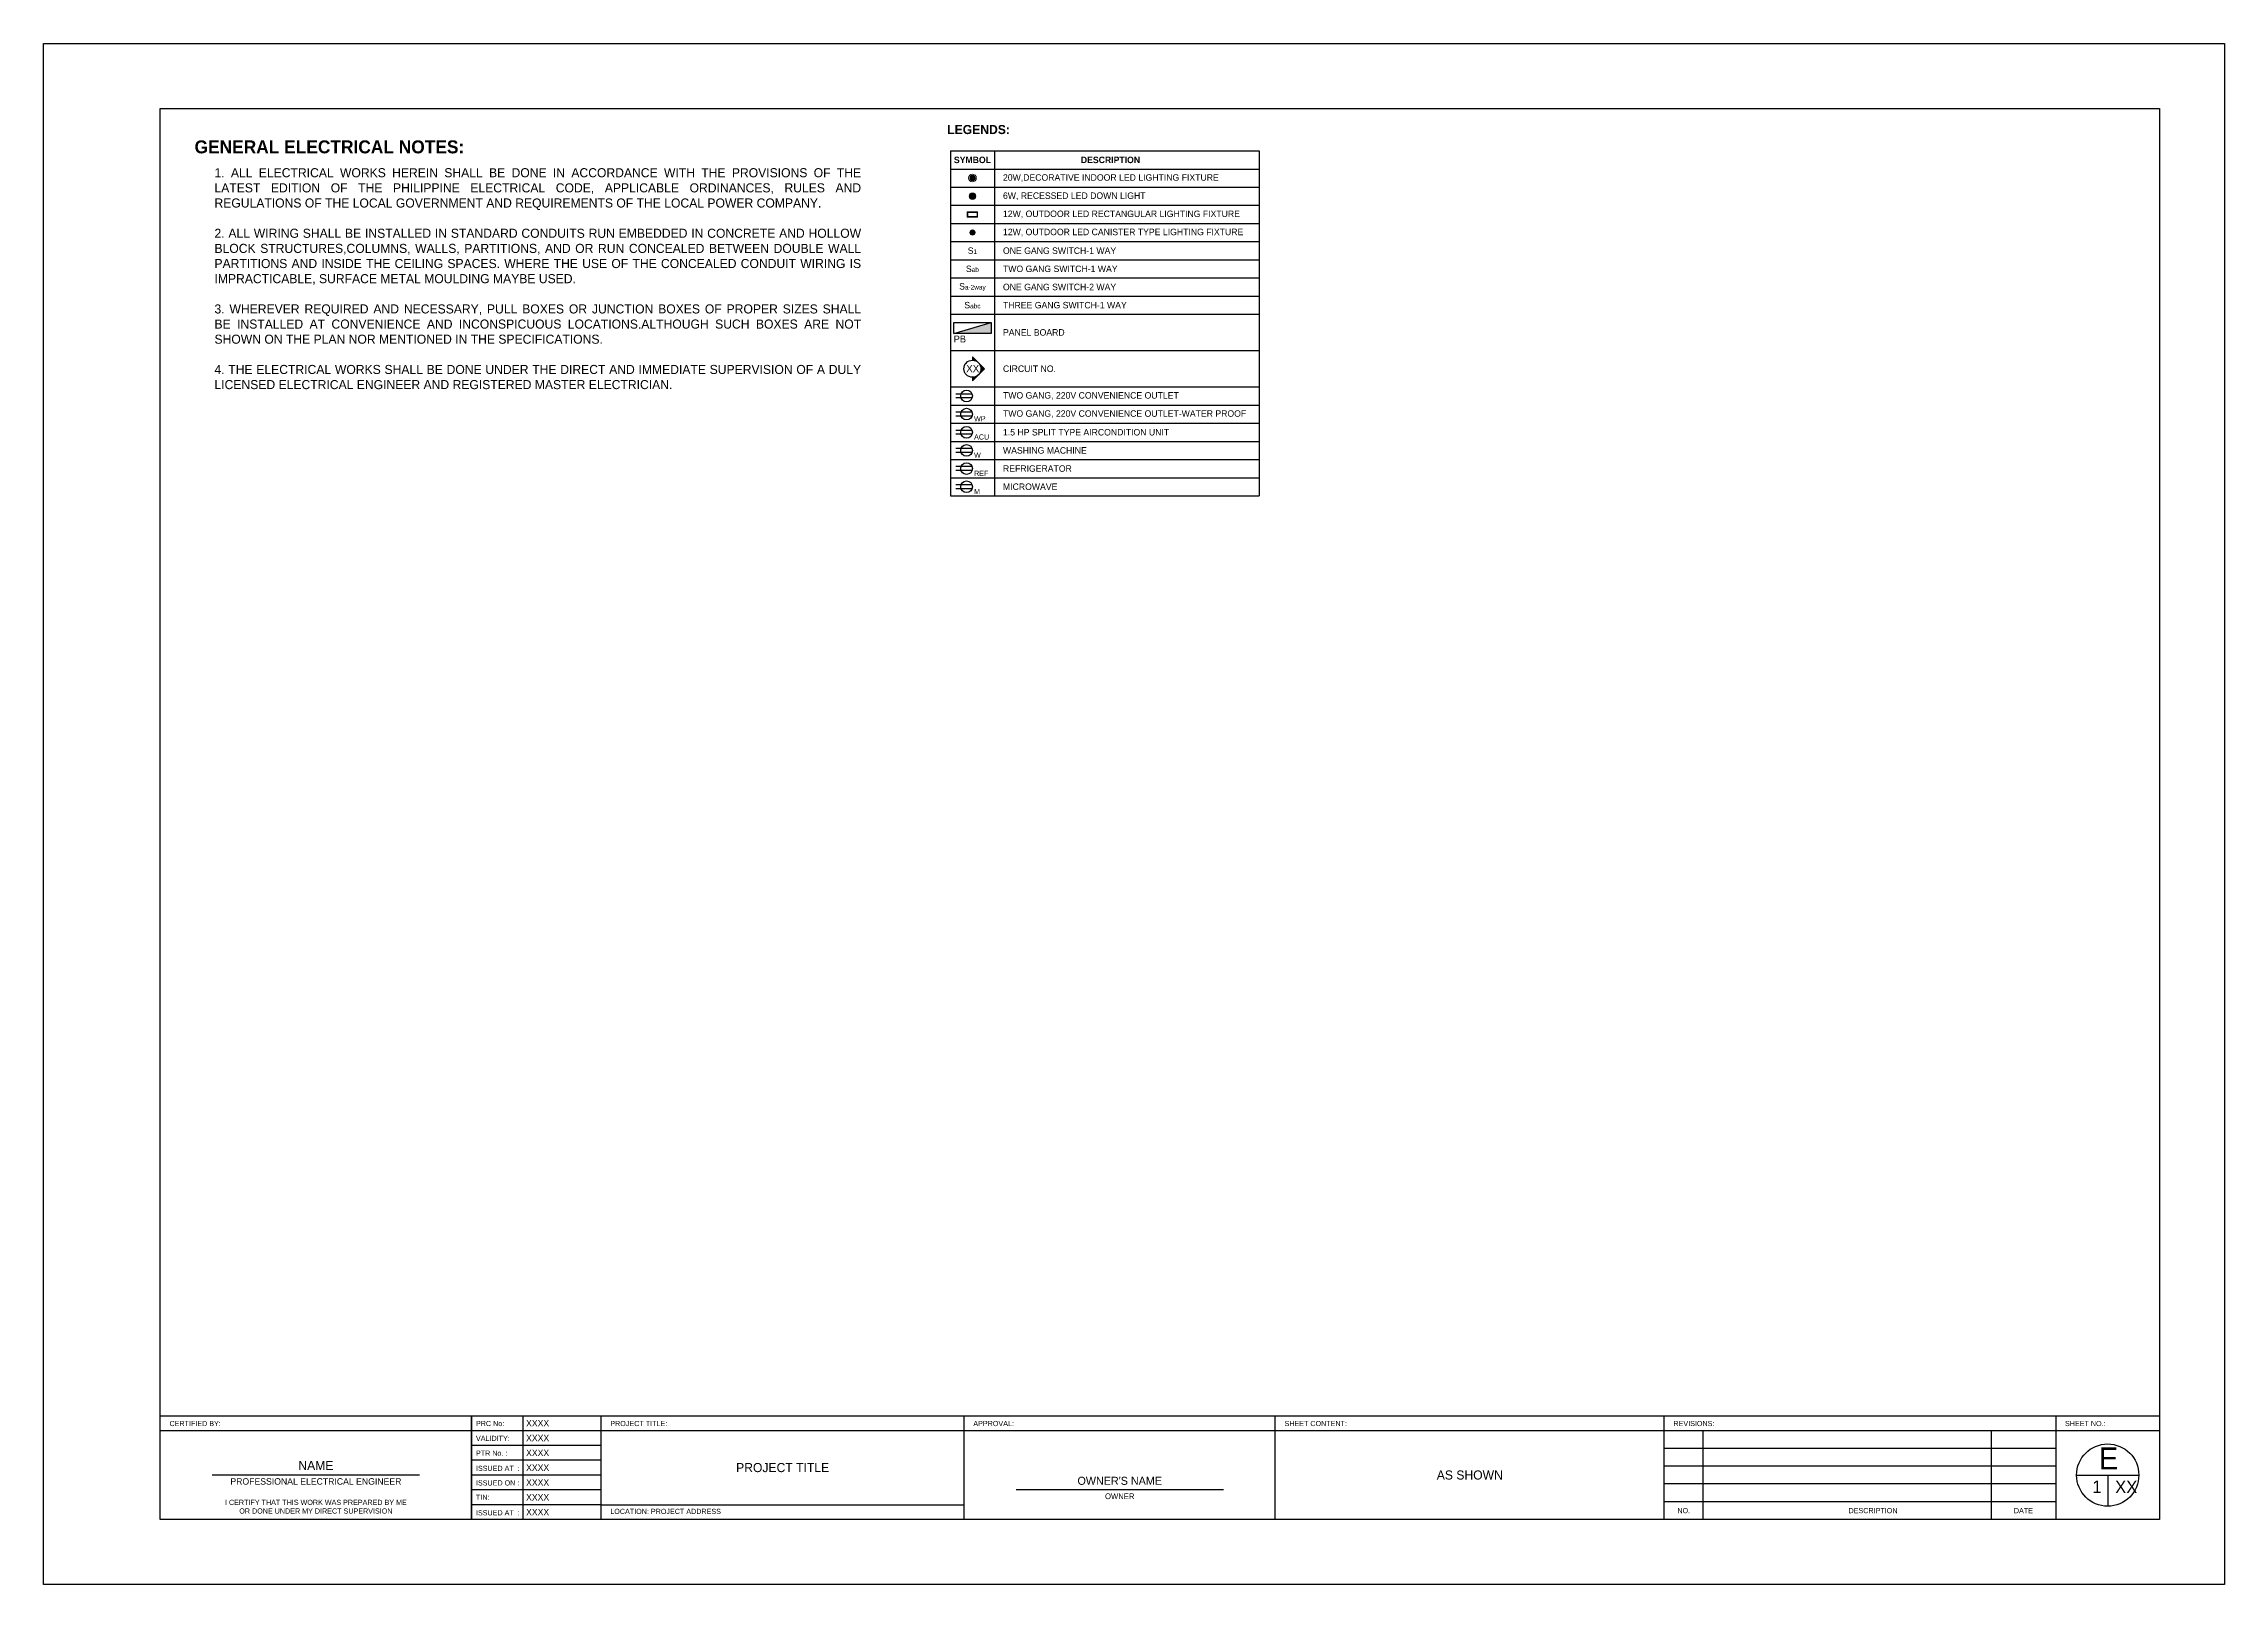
# Paper-space layout 'E1' of a CAD drawing. Header units: millimetres. Extents: x 0 to 841, y 0 to 594.
import ezdxf
from ezdxf.enums import TextEntityAlignment as Align

# ---------------------------------------------------------------- set-up
doc = ezdxf.new("R2010")
doc.units = ezdxf.units.MM
for name, color, linetype in [('E-LIGHTING DIAG.', 230, 'Continuous'), ('E-LIGHTS', 50, 'Continuous'), ('E-OUTLETS', 54, 'Continuous'), ('E-PANEL BOARD', 7, 'Continuous'), ('TB-BORDER THIN', 82, 'Continuous'), ('TB-BORDER THK', 152, 'Continuous'), ('TB-TEXT', 240, 'Continuous')]:
    doc.layers.add(name, color=color, linetype=linetype)
doc.styles.add('Century', font='GOTHIC.TTF')
doc.styles.add('Century Bold', font='GOTHICB.TTF')

# ---------------------------------------------------------------- blocks, each defined once
blk = doc.blocks.new('Project_Title')
at = {"layer": 'TB-TEXT', "insert": (70, 14.29), "char_height": 3.5, "width": 95.4462, "attachment_point": 5, "style": 'Century'}
blk.add_mtext('PROJECT TITLE', dxfattribs=at)
blk = doc.blocks.new('Project_Owner')
at = {"layer": 'TB-TEXT', "style": 'Century'}
blk.add_text("OWNER'S NAME", height=3.1012, dxfattribs=at).set_placement((60, 13.38), align=Align.CENTER)
blk = doc.blocks.new('Project_Address')
at = {"layer": 'TB-TEXT', "insert": (218.54, 28.12), "char_height": 2, "width": 134.8115, "attachment_point": 4, "style": 'Century'}
blk.add_mtext('LOCATION: PROJECT ADDRESS', dxfattribs=at)
blk = doc.blocks.new('Tblock_A1_Electl')
blk.add_line((796, 42.14), (796, 30.14))
blk.add_lwpolyline([(841, 594), (841, 0), (0, 0), (0, 594)], close=True)
at = {"layer": 'TB-BORDER THIN'}
for p, q in [((45, 59.29), (816, 59.29)), ((640, 25), (640, 59.29)), ((751, 59.29), (751, 25)), ((215, 53.57), (165, 53.57)), ((776, 52.43), (625, 52.43)), ((145, 42.14), (65, 42.14)), ((215, 47.86), (165, 47.86)), ((215, 42.14), (165, 42.14)), ((776, 45.57), (625, 45.57)), ((784, 42.14), (808, 42.14)), ((215, 36.43), (165, 36.43)), ((455, 36.43), (375, 36.43)), ((776, 38.71), (625, 38.71)), ((215, 30.71), (165, 30.71)), ((215, 30.71), (355, 30.71)), ((776, 31.86), (625, 31.86))]:
    blk.add_line(p, q, dxfattribs=at)
blk.add_circle((796, 42.14), 12, dxfattribs=at)
at = {"layer": 'TB-BORDER THK'}
for p, q in [((45, 65), (816, 65)), ((165, 65), (165, 25)), ((165, 25), (165, 65)), ((185, 25), (185, 65)), ((215, 25), (215, 65)), ((355, 25), (355, 65)), ((475, 25), (475, 65)), ((625, 25), (625, 65)), ((776, 65), (776, 25))]:
    blk.add_line(p, q, dxfattribs=at)
blk.add_lwpolyline([(816, 569), (816, 25), (45, 25), (45, 569)], close=True, dxfattribs=at)
for name, p in [('Project_Title', (215, 30.71)), ('Project_Owner', (355, 25)), ('Project_Address', (0, 0))]:
    blk.add_blockref(name, p)
at = {"layer": 'TB-TEXT', "color": 7, "style": 'Century'}
blk.add_text('NAME', height=3.5, dxfattribs=at).set_placement((105, 44.09), align=Align.CENTER)
at = {"layer": 'TB-TEXT', "style": 'Century'}
for s, insert, char_height, width, attachment_point in [('CERTIFIED BY:', (48.54, 62), 2, 22.6493, 4), ('PRC No:', (166.73, 62), 2, 22.6493, 4), ('PROJECT TITLE:', (218.54, 62), 2, 22.6493, 4), ('APPROVAL:', (358.54, 62), 2, 22.6493, 4), ('SHEET CONTENT:', (478.54, 62), 2, 38.9013, 4), ('REVISIONS:', (628.54, 62), 2, 22.6493, 4), ('SHEET NO.:', (779.54, 62), 2, 22.6493, 4), ('VALIDITY:', (166.73, 56.29), 2, 22.6493, 4), ('PTR No. :', (166.73, 50.58), 2, 22.6493, 4), ('ISSUED AT  :', (166.73, 44.73), 2, 22.6493, 4), ('AS SHOWN', (550, 42.14), 3.5, 150, 5), ('TIN:', (166.73, 33.61), 2, 22.6493, 4), ('ISSUED ON :', (166.73, 39.11), 2, 22.6493, 4), ('OWNER', (415, 33.95), 2.215, 70.8835, 5), ('ISSUED AT  :', (166.73, 27.59), 2, 22.6493, 4), ('NO.', (632.5, 28.43), 2, 15, 5), ('DESCRIPTION', (705.5, 28.43), 2, 91, 5), ('DATE', (763.5, 28.43), 2, 25, 5)]:
    blk.add_mtext(s, dxfattribs=dict(at, insert=insert, char_height=char_height, width=width, attachment_point=attachment_point))
at = {"layer": 'TB-TEXT', "color": 7, "style": 'Century'}
for s, insert, char_height, width, attachment_point in [('XXXX', (186.06, 62.14), 2.5, 28.9356, 4), ('XXXX', (186.06, 56.43), 2.5, 28.9356, 4), ('XXXX', (186.06, 50.71), 2.5, 28.9356, 4), ('XXXX', (186.06, 45), 2.5, 28.9356, 4), ('PROFESSIONAL ELECTRICAL ENGINEER', (105, 39.67), 2.5, 70.8835, 5), ('XXXX', (186.06, 39.29), 2.5, 28.9356, 4), ('XXXX', (186.06, 33.57), 2.5, 28.9356, 4), ('I CERTIFY THAT THIS WORK WAS PREPARED BY ME \\POR DONE UNDER MY DIRECT SUPERVISION', (105, 29.94), 2, 80, 5), ('XXXX', (186.06, 27.86), 2.5, 28.9356, 4)]:
    blk.add_mtext(s, dxfattribs=dict(at, insert=insert, char_height=char_height, width=width, attachment_point=attachment_point))
at = {"layer": 'TB-TEXT', "ltscale": 0.2, "attachment_point": 1, "style": 'Century'}
for s, insert, char_height in [('E', (792.61, 52.77), 8.4), ('XX', (798.87, 39.97), 4.8)]:
    blk.add_mtext_dynamic_manual_height_columns(s, width=3.3853, gutter_width=5, heights=[0], dxfattribs=dict(at, insert=insert, char_height=char_height))
blk = doc.blocks.new('L1')
at = {"linetype": 'Continuous', "lineweight": 0, "ltscale": 0.5}
h = blk.add_hatch(color=1, dxfattribs=at)
h.set_gradient(color1=(153, 157, 159), one_color=1, tint=1, name='SPHERICAL')
edge = h.paths.add_edge_path()
edge.add_arc((935083, 63864), 100, 0, 360)
at = {"color": 4, "linetype": 'Continuous', "lineweight": 0}
blk.add_circle((935083, 63864), 150, dxfattribs=at)
at = {"color": 1, "linetype": 'Continuous', "lineweight": 0}
blk.add_circle((935083, 63864), 100, dxfattribs=at)
blk = doc.blocks.new('L2')
at = {"linetype": 'Continuous', "lineweight": 0, "ltscale": 0.5}
h = blk.add_hatch(color=1, dxfattribs=at)
h.set_gradient(color1=(153, 157, 159), one_color=1, tint=1, name='SPHERICAL')
edge = h.paths.add_edge_path()
edge.add_arc((932982, 64369), 100, 0, 360)
at = {"color": 4, "linetype": 'Continuous', "lineweight": 0}
blk.add_circle((932982, 64369), 125, dxfattribs=at)
at = {"color": 1, "linetype": 'Continuous', "lineweight": 0}
blk.add_circle((932982, 64369), 100, dxfattribs=at)
blk = doc.blocks.new('L3')
at = {"lineweight": 18}
blk.add_lwpolyline([(-5, -2.6), (5, -2.6), (5, 2.4), (-5, 2.4)], close=True, dxfattribs=at)
at = {"color": 1, "lineweight": 18}
blk.add_lwpolyline([(-4.4, -2), (4.4, -2), (4.4, 1.7), (-4.4, 1.7)], close=True, dxfattribs=at)
blk = doc.blocks.new('outlet')
at = {"layer": 'E-OUTLETS', "ltscale": 1e-05}
for p, q in [((-25, 211), (-25, 0)), ((25, 211), (25, 0))]:
    blk.add_line(p, q, dxfattribs=at)
blk.add_circle((0, 140), 75, dxfattribs=at)
blk = doc.blocks.new('CIRCUIT HOMERUN')
h = blk.add_hatch(color=0)
h.dxf.hatch_style = 1
h.paths.add_polyline_path([(106374, 288011), (106234, 287872, -0.198913), (106374, 287930)])
h.paths.add_polyline_path([(106234, 287872), (106095, 287732), (106234, 287592, -0.198912), (106176, 287732, -0.198912)])
h.paths.add_polyline_path([(106374, 287534, -0.198912), (106234, 287592), (106374, 287453)])
at = {"color": 0}
for p, q in [((106374, 288011), (106095, 287732)), ((106374, 287453), (106095, 287732)), ((106374, 287930), (106374, 288011)), ((106374, 287453), (106374, 287534))]:
    blk.add_line(p, q, dxfattribs=at)
blk.add_circle((106374, 287732), 198, dxfattribs=at)
blk = doc.blocks.new('L4')
at = {"layer": 'E-LIGHTS', "linetype": 'Continuous', "lineweight": 0, "ltscale": 0.5}
h = blk.add_hatch(color=1, dxfattribs=at)
h.set_gradient(color1=(153, 157, 159), one_color=1, tint=1, name='SPHERICAL')
edge = h.paths.add_edge_path()
edge.add_arc((0, 0), 1, 0, 360)
at = {"layer": 'E-LIGHTS', "color": 1, "linetype": 'Continuous', "lineweight": 0}
blk.add_circle((0, 0), 1, dxfattribs=at)

psp = doc.layouts.new('E1')

# ---------------------------------------------------------------- hatches: boundary and pattern name
at = {"layer": 'E-PANEL BOARD', "ltscale": 0.2}
psp.add_hatch(color=256, dxfattribs=at).paths.add_polyline_path([(350.98, 482.2), (365.42, 486.44), (365.42, 482.2)])

# ---------------------------------------------------------------- linework, layer by layer
at = {"color": 6}
for p, q in [((349.69, 552.66), (468.73, 552.66)), ((349.69, 552.66), (349.69, 419.66)), ((366.68, 552.66), (366.68, 419.66)), ((468.73, 552.66), (468.73, 419.66)), ((349.69, 545.66), (468.73, 545.66)), ((349.69, 419.66), (468.73, 419.66))]:
    psp.add_line(p, q, dxfattribs=at)
at = {"color": 3}
for p, q in [((349.69, 538.66), (468.73, 538.66)), ((349.69, 531.66), (468.73, 531.66)), ((349.69, 524.66), (468.73, 524.66)), ((349.69, 517.66), (468.73, 517.66)), ((349.69, 510.66), (468.73, 510.66)), ((349.69, 503.66), (468.73, 503.66)), ((349.69, 496.66), (468.73, 496.66)), ((349.69, 489.66), (468.73, 489.66)), ((349.69, 475.66), (468.73, 475.66)), ((349.69, 461.66), (468.73, 461.66)), ((349.69, 454.66), (468.73, 454.66)), ((349.69, 447.66), (468.73, 447.66)), ((349.69, 440.66), (468.73, 440.66)), ((349.69, 433.66), (468.73, 433.66)), ((349.69, 426.66), (468.73, 426.66))]:
    psp.add_line(p, q, dxfattribs=at)
at = {"layer": 'E-PANEL BOARD', "ltscale": 0.2}
for p, q in [((350.98, 482.2), (365.42, 486.44)), ((350.98, 482.2), (350.98, 486.44)), ((350.98, 486.44), (365.42, 486.44))]:
    psp.add_line(p, q, dxfattribs=at)
psp.add_lwpolyline([(365.42, 486.44), (365.42, 482.2), (350.98, 482.2)], dxfattribs=at)

# ---------------------------------------------------------------- block references
for name, p in [('Tblock_A1_Electl', (0, 0)), ('L4', (358.19, 521.16))]:
    psp.add_blockref(name, p)
at = {"color": 3, "yscale": 0.009999998601559468, "zscale": 0.009999998601559468, "rotation": 180}
for name, p, xscale in [('L1', (-8992.64, 1180.83), -0.009999998601559468), ('L2', (9688.01, 1178.85), 0.009999998601559468)]:
    psp.add_blockref(name, p, dxfattribs=dict(at, xscale=xscale))
at = {"layer": 'E-LIGHTING DIAG.', "xscale": -0.4027028429247403, "yscale": 0.4027028429247403, "zscale": 0.4027028429247403}
psp.add_blockref('L3', (358.19, 528.2), dxfattribs=at)
at = {"layer": 'E-LIGHTING DIAG.', "xscale": 0.01666666666666932, "yscale": 0.01666666666666932, "zscale": 0.01666666666666932, "rotation": 179.9999999999467}
psp.add_blockref('CIRCUIT HOMERUN', (2131.09, 5264.19), dxfattribs=at)
at = {"layer": 'E-OUTLETS', "xscale": 0.03000000000000001, "yscale": 0.03000000000000001, "zscale": 0.03000000000000001, "rotation": 270}
for p in [(351.74, 458.16), (351.74, 451.16), (351.74, 444.16), (351.74, 437.16), (351.74, 430.16), (351.74, 423.16)]:
    psp.add_blockref('outlet', p, dxfattribs=at)

# ---------------------------------------------------------------- texts
at = {"ltscale": 1e-05, "style": 'Century'}
psp.add_text('PB', height=2.67, dxfattribs=at).set_placement((350.96, 478.79))
for s, insert, char_height, width, attachment_point, style in [('{\\fCentury Gothic|b1|i0|c0|p34;GENERAL ELECTRICAL NOTES:}', (58.21, 556.7), 5, 126.5797, 1, 'Century'), ('{\\fCentury Gothic|b1|i0|c0|p34;LEGENDS:}', (348.47, 562.63), 3.5, 35.442, 1, 'Century Bold'), ('{\\fCentury Gothic|b1|i0|c0|p34;SYMBOL}', (358.19, 549.16), 2.5, 16.9886, 5, 'Century Bold'), ('{\\fCentury Gothic|b1|i0|c0|p34;DESCRIPTION}', (411.43, 549.16), 2.5, 89.4856, 5, 'Century Bold'), ('\\pxqj;1. ALL ELECTRICAL WORKS HEREIN SHALL BE DONE IN ACCORDANCE WITH THE PROVISIONS OF THE LATEST EDITION OF THE PHILIPPINE ELECTRICAL CODE, APPLICABLE ORDINANCES, RULES AND REGULATIONS OF THE LOCAL GOVERNMENT AND REQUIREMENTS OF THE LOCAL POWER COMPANY.\\P\\P2. ALL WIRING SHALL BE INSTALLED IN STANDARD CONDUITS RUN EMBEDDED IN CONCRETE AND HOLLOW BLOCK STRUCTURES,COLUMNS, WALLS, PARTITIONS, AND OR RUN CONCEALED BETWEEN DOUBLE WALL PARTITIONS AND INSIDE THE CEILING SPACES. WHERE THE USE OF THE CONCEALED CONDUIT WIRING IS IMPRACTICABLE, SURFACE METAL MOULDING MAYBE USED.\\P\\P3. WHEREVER REQUIRED AND NECESSARY, PULL BOXES OR JUNCTION BOXES OF PROPER SIZES SHALL BE INSTALLED AT CONVENIENCE AND INCONSPICUOUS LOCATIONS.ALTHOUGH SUCH BOXES ARE NOT SHOWN ON THE PLAN NOR MENTIONED IN THE SPECIFICATIONS.\\P\\P4. THE ELECTRICAL WORKS SHALL BE DONE UNDER THE DIRECT AND IMMEDIATE SUPERVISION OF A DULY LICENSED ELECTRICAL ENGINEER AND REGISTERED MASTER ELECTRICIAN.', (65.89, 545.98), 3.5, 248.63, 1, 'Century'), ('20W,DECORATIVE INDOOR LED LIGHTING FIXTURE ', (369.97, 542.16), 2.5, 89.056, 4, 'Century'), ('6W, RECESSED LED DOWN LIGHT ', (369.97, 535.16), 2.5, 82.2434, 4, 'Century'), ('12W, OUTDOOR LED RECTANGULAR LIGHTING FIXTURE', (369.97, 528.16), 2.5, 128.0967, 4, 'Century'), ('12W, OUTDOOR LED CANISTER TYPE LIGHTING FIXTURE', (369.97, 521.16), 2.5, 128.0967, 4, 'Century'), ('{\\H1.87266x;S\\H0.72x;1}', (358.19, 514.16), 1.335, 16.9886, 5, 'Century'), ('ONE GANG SWITCH-1 WAY', (369.97, 514.16), 2.5, 128.0967, 4, 'Century'), ('{\\H1.87266x;S\\H0.72x;ab}', (358.19, 507.16), 1.335, 16.9886, 5, 'Century'), ('TWO GANG SWITCH-1 WAY', (369.97, 507.16), 2.5, 128.0967, 4, 'Century'), ('{\\H1.87266x;S\\H0.72x;a-2way}', (358.19, 500.16), 1.335, 16.9886, 5, 'Century'), ('ONE GANG SWITCH-2 WAY', (369.97, 500.16), 2.5, 128.0967, 4, 'Century'), ('{\\H1.87266x;S\\H0.72x;abc}', (358.19, 493.16), 1.335, 16.9886, 5, 'Century'), ('THREE GANG SWITCH-1 WAY', (369.97, 493.16), 2.5, 128.0967, 4, 'Century'), ('PANEL BOARD', (369.97, 482.66), 2.5, 128.0967, 4, 'Century'), ('CIRCUIT NO.', (369.97, 468.66), 2.5, 128.0967, 4, 'Century'), ('TWO GANG, 220V CONVENIENCE OUTLET', (369.97, 458.16), 2.5, 128.0967, 4, 'Century'), ('TWO GANG, 220V CONVENIENCE OUTLET-WATER PROOF', (369.97, 451.16), 2.5, 128.0967, 4, 'Century'), ('WASHING MACHINE', (369.97, 437.16), 2.5, 128.0967, 4, 'Century'), ('1.5 HP SPLIT TYPE AIRCONDITION UNIT ', (369.97, 444.16), 2.5, 128.0967, 4, 'Century'), ('REFRIGERATOR', (369.97, 430.16), 2.5, 128.0967, 4, 'Century'), ('MICROWAVE', (369.97, 423.16), 2.5, 128.0967, 4, 'Century')]:
    psp.add_mtext(s, dxfattribs=dict(insert=insert, char_height=char_height, width=width, attachment_point=attachment_point, style=style))
at = {"layer": 'E-OUTLETS', "ltscale": 1e-05, "style": 'Century'}
for s, height, p in [('XX', 2.804, (355.8, 467.32)), ('WP', 2, (358.82, 448.35)), ('ACU', 2, (358.82, 441.35)), ('W', 2, (358.82, 434.35)), ('REF', 2, (358.82, 427.35)), ('M', 2, (358.82, 420.35))]:
    psp.add_text(s, height=height, dxfattribs=at).set_placement(p)
at = {"layer": 'TB-TEXT', "ltscale": 0.2, "insert": (790.07, 40.03), "char_height": 4.8, "attachment_point": 1, "style": 'Century'}
psp.add_mtext_dynamic_manual_height_columns('1', width=3.3853, gutter_width=5, heights=[0], dxfattribs=at)

doc.saveas('drawing.dxf')
